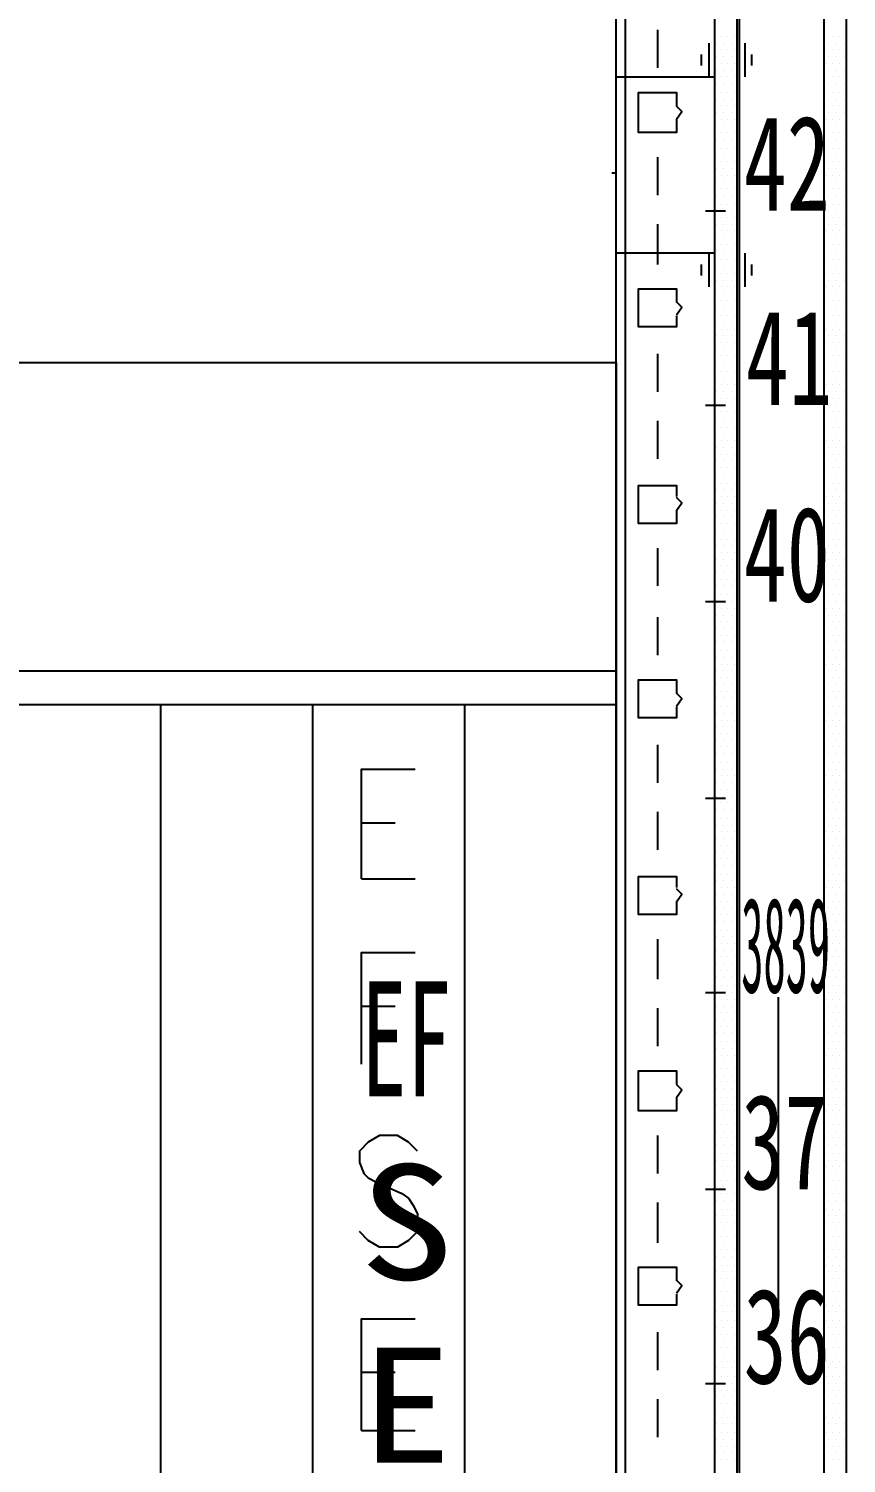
# Model space of a CAD drawing. Header units: metres. Extents: x 17 to 1264, y 17 to 859.
# Drawn here: x 441.8 to 494.5, y 581.2 to 673.7 of the extents above; entities that cross this region are included whole.
import ezdxf

# ---------------------------------------------------------------- set-up
doc = ezdxf.new("R2010")
doc.units = ezdxf.units.M
for name, color, linetype in [('LINES', 7, 'Continuous'), ('POLYLINES', 4, 'Continuous'), ('RECTS', 7, 'Continuous'), ('TEXTS', 3, 'Continuous')]:
    doc.layers.add(name, color=color, linetype=linetype)

msp = doc.modelspace()

# ---------------------------------------------------------------- linework, layer by layer
at = {"layer": 'LINES'}
for p, q in [((479.66, 144.86), (479.66, 740.16)), ((482.32, 673.63), (482.32, 671.18)), ((485.63, 672.77), (485.63, 670.61)), ((486.14, 672.77), (486.14, 672.77)), ((486.43, 673.2), (486.43, 673.2)), ((486.43, 672.34), (486.43, 672.34)), ((486.57, 672.77), (486.57, 672.77)), ((486.86, 673.2), (486.86, 673.2)), ((486.86, 672.34), (486.86, 672.34)), ((487.15, 672.77), (487.15, 672.77)), ((487.29, 673.2), (487.29, 673.2)), ((487.29, 672.34), (487.29, 672.34)), ((487.94, 672.77), (487.94, 670.61)), ((493.19, 673.2), (493.19, 673.2)), ((493.19, 672.34), (493.19, 672.34)), ((493.34, 672.77), (493.34, 672.77)), ((493.63, 673.2), (493.63, 673.2)), ((493.63, 672.34), (493.63, 672.34)), ((493.77, 672.77), (493.77, 672.77)), ((494.06, 673.2), (494.06, 673.2)), ((494.06, 672.34), (494.06, 672.34)), ((494.35, 672.77), (494.35, 672.77)), ((485.13, 672.05), (485.13, 671.33)), ((486.14, 671.9), (486.14, 671.9)), ((486.43, 671.47), (486.43, 671.47)), ((486.57, 671.9), (486.57, 671.9)), ((486.86, 671.47), (486.86, 671.47)), ((487.15, 671.9), (487.15, 671.9)), ((487.29, 671.47), (487.29, 671.47)), ((488.37, 672.05), (488.37, 671.33)), ((493.19, 671.47), (493.19, 671.47)), ((493.34, 671.9), (493.34, 671.9)), ((493.63, 671.47), (493.63, 671.47)), ((493.77, 671.9), (493.77, 671.9)), ((494.06, 671.47), (494.06, 671.47)), ((494.35, 671.9), (494.35, 671.9)), ((486.14, 671.04), (486.14, 671.04)), ((486.43, 670.61), (486.43, 670.61)), ((486.57, 671.04), (486.57, 671.04)), ((486.86, 670.61), (486.86, 670.61)), ((487.15, 671.04), (487.15, 671.04)), ((487.29, 670.61), (487.29, 670.61)), ((493.19, 670.61), (493.19, 670.61)), ((493.34, 671.04), (493.34, 671.04)), ((493.63, 670.61), (493.63, 670.61)), ((493.77, 671.04), (493.77, 671.04)), ((494.06, 670.61), (494.06, 670.61)), ((494.35, 671.04), (494.35, 671.04)), ((486.14, 670.18), (486.14, 670.18)), ((486.43, 669.6), (486.43, 669.6)), ((486.57, 670.18), (486.57, 670.18)), ((486.86, 669.6), (486.86, 669.6)), ((487.15, 670.18), (487.15, 670.18)), ((487.29, 669.6), (487.29, 669.6)), ((493.19, 669.6), (493.19, 669.6)), ((493.34, 670.18), (493.34, 670.18)), ((493.63, 669.6), (493.63, 669.6)), ((493.77, 670.18), (493.77, 670.18)), ((494.06, 669.6), (494.06, 669.6)), ((494.35, 670.18), (494.35, 670.18)), ((486.14, 669.17), (486.14, 669.17)), ((486.43, 668.74), (486.43, 668.74)), ((486.57, 669.17), (486.57, 669.17)), ((486.86, 668.74), (486.86, 668.74)), ((487.15, 669.17), (487.15, 669.17)), ((487.29, 668.74), (487.29, 668.74)), ((493.19, 668.74), (493.19, 668.74)), ((493.34, 669.17), (493.34, 669.17)), ((493.63, 668.74), (493.63, 668.74)), ((493.77, 669.17), (493.77, 669.17)), ((494.06, 668.74), (494.06, 668.74)), ((494.35, 669.17), (494.35, 669.17)), ((486.14, 668.3), (486.14, 668.3)), ((486.43, 667.87), (486.43, 667.87)), ((486.57, 668.3), (486.57, 668.3)), ((486.86, 667.87), (486.86, 667.87)), ((487.15, 668.3), (487.15, 668.3)), ((487.29, 667.87), (487.29, 667.87)), ((493.19, 667.87), (493.19, 667.87)), ((493.34, 668.3), (493.34, 668.3)), ((493.63, 667.87), (493.63, 667.87)), ((493.77, 668.3), (493.77, 668.3)), ((494.06, 667.87), (494.06, 667.87)), ((494.35, 668.3), (494.35, 668.3)), ((486.14, 667.44), (486.14, 667.44)), ((486.43, 667.01), (486.43, 667.01)), ((486.57, 667.44), (486.57, 667.44)), ((486.86, 667.01), (486.86, 667.01)), ((487.15, 667.44), (487.15, 667.44)), ((487.29, 667.01), (487.29, 667.01)), ((493.19, 667.01), (493.19, 667.01)), ((493.34, 667.44), (493.34, 667.44)), ((493.63, 667.01), (493.63, 667.01)), ((493.77, 667.44), (493.77, 667.44)), ((494.06, 667.01), (494.06, 667.01)), ((494.35, 667.44), (494.35, 667.44)), ((486.14, 666.58), (486.14, 666.58)), ((486.43, 666), (486.43, 666)), ((486.57, 666.58), (486.57, 666.58)), ((486.86, 666), (486.86, 666)), ((487.15, 666.58), (487.15, 666.58)), ((487.29, 666), (487.29, 666)), ((493.19, 666), (493.19, 666)), ((493.34, 666.58), (493.34, 666.58)), ((493.63, 666), (493.63, 666)), ((493.77, 666.58), (493.77, 666.58)), ((494.06, 666), (494.06, 666)), ((494.35, 666.58), (494.35, 666.58)), ((482.32, 665.42), (482.32, 662.98)), ((486.14, 665.57), (486.14, 665.57)), ((486.43, 665.14), (486.43, 665.14)), ((486.57, 665.57), (486.57, 665.57)), ((486.86, 665.14), (486.86, 665.14)), ((487.15, 665.57), (487.15, 665.57)), ((487.29, 665.14), (487.29, 665.14)), ((493.19, 665.14), (493.19, 665.14)), ((493.34, 665.57), (493.34, 665.57)), ((493.63, 665.14), (493.63, 665.14)), ((493.77, 665.57), (493.77, 665.57)), ((494.06, 665.14), (494.06, 665.14)), ((494.35, 665.57), (494.35, 665.57)), ((479.37, 664.42), (479.66, 664.42)), ((486.14, 664.7), (486.14, 664.7)), ((486.43, 664.27), (486.43, 664.27)), ((486.57, 664.7), (486.57, 664.7)), ((486.86, 664.27), (486.86, 664.27)), ((487.15, 664.7), (487.15, 664.7)), ((487.29, 664.27), (487.29, 664.27)), ((493.19, 664.27), (493.19, 664.27)), ((493.34, 664.7), (493.34, 664.7)), ((493.63, 664.27), (493.63, 664.27)), ((493.77, 664.7), (493.77, 664.7)), ((494.06, 664.27), (494.06, 664.27)), ((494.35, 664.7), (494.35, 664.7)), ((486.14, 663.84), (486.14, 663.84)), ((486.43, 663.41), (486.43, 663.41)), ((486.57, 663.84), (486.57, 663.84)), ((486.86, 663.41), (486.86, 663.41)), ((487.15, 663.84), (487.15, 663.84)), ((487.29, 663.41), (487.29, 663.41)), ((493.19, 663.41), (493.19, 663.41)), ((493.34, 663.84), (493.34, 663.84)), ((493.63, 663.41), (493.63, 663.41)), ((493.77, 663.84), (493.77, 663.84)), ((494.06, 663.41), (494.06, 663.41)), ((494.35, 663.84), (494.35, 663.84)), ((486.14, 662.98), (486.14, 662.98)), ((486.43, 662.4), (486.43, 662.4)), ((486.57, 662.98), (486.57, 662.98)), ((486.86, 662.4), (486.86, 662.4)), ((487.15, 662.98), (487.15, 662.98)), ((487.29, 662.4), (487.29, 662.4)), ((493.19, 662.4), (493.19, 662.4)), ((493.34, 662.98), (493.34, 662.98)), ((493.63, 662.4), (493.63, 662.4)), ((493.77, 662.98), (493.77, 662.98)), ((494.06, 662.4), (494.06, 662.4)), ((494.35, 662.98), (494.35, 662.98)), ((485.42, 661.97), (486.71, 661.97)), ((486.14, 661.97), (486.14, 661.97)), ((486.43, 661.54), (486.43, 661.54)), ((486.57, 661.97), (486.57, 661.97)), ((486.86, 661.54), (486.86, 661.54)), ((487.15, 661.97), (487.15, 661.97)), ((487.29, 661.54), (487.29, 661.54)), ((493.19, 661.54), (493.19, 661.54)), ((493.34, 661.97), (493.34, 661.97)), ((493.63, 661.54), (493.63, 661.54)), ((493.77, 661.97), (493.77, 661.97)), ((494.06, 661.54), (494.06, 661.54)), ((494.35, 661.97), (494.35, 661.97)), ((482.32, 661.1), (482.32, 658.51)), ((486.14, 661.1), (486.14, 661.1)), ((486.43, 660.67), (486.43, 660.67)), ((486.57, 661.1), (486.57, 661.1)), ((486.86, 660.67), (486.86, 660.67)), ((487.15, 661.1), (487.15, 661.1)), ((487.29, 660.67), (487.29, 660.67)), ((493.19, 660.67), (493.19, 660.67)), ((493.34, 661.1), (493.34, 661.1)), ((493.63, 660.67), (493.63, 660.67)), ((493.77, 661.1), (493.77, 661.1)), ((494.06, 660.67), (494.06, 660.67)), ((494.35, 661.1), (494.35, 661.1)), ((486.14, 660.24), (486.14, 660.24)), ((486.43, 659.81), (486.43, 659.81)), ((486.57, 660.24), (486.57, 660.24)), ((486.86, 659.81), (486.86, 659.81)), ((487.15, 660.24), (487.15, 660.24)), ((487.29, 659.81), (487.29, 659.81)), ((493.19, 659.81), (493.19, 659.81)), ((493.34, 660.24), (493.34, 660.24)), ((493.63, 659.81), (493.63, 659.81)), ((493.77, 660.24), (493.77, 660.24)), ((494.06, 659.81), (494.06, 659.81)), ((494.35, 660.24), (494.35, 660.24)), ((485.13, 658.51), (485.13, 657.79)), ((485.63, 659.23), (485.63, 657.07)), ((486.14, 659.38), (486.14, 659.38)), ((486.43, 658.8), (486.43, 658.8)), ((486.57, 659.38), (486.57, 659.38)), ((486.86, 658.8), (486.86, 658.8)), ((487.15, 659.38), (487.15, 659.38)), ((487.29, 658.8), (487.29, 658.8)), ((487.94, 659.23), (487.94, 657.07)), ((488.37, 658.51), (488.37, 657.79)), ((493.19, 658.8), (493.19, 658.8)), ((493.34, 659.38), (493.34, 659.38)), ((493.63, 658.8), (493.63, 658.8)), ((493.77, 659.38), (493.77, 659.38)), ((494.06, 658.8), (494.06, 658.8)), ((494.35, 659.38), (494.35, 659.38)), ((486.14, 658.37), (486.14, 658.37)), ((486.43, 657.94), (486.43, 657.94)), ((486.57, 658.37), (486.57, 658.37)), ((486.86, 657.94), (486.86, 657.94)), ((487.15, 658.37), (487.15, 658.37)), ((487.29, 657.94), (487.29, 657.94)), ((493.19, 657.94), (493.19, 657.94)), ((493.34, 658.37), (493.34, 658.37)), ((493.63, 657.94), (493.63, 657.94)), ((493.77, 658.37), (493.77, 658.37)), ((494.06, 657.94), (494.06, 657.94)), ((494.35, 658.37), (494.35, 658.37)), ((486.14, 657.5), (486.14, 657.5)), ((486.14, 656.64), (486.14, 656.64)), ((486.43, 657.07), (486.43, 657.07)), ((486.57, 657.5), (486.57, 657.5)), ((486.57, 656.64), (486.57, 656.64)), ((486.86, 657.07), (486.86, 657.07)), ((487.15, 657.5), (487.15, 657.5)), ((487.15, 656.64), (487.15, 656.64)), ((487.29, 657.07), (487.29, 657.07)), ((493.19, 657.07), (493.19, 657.07)), ((493.34, 657.5), (493.34, 657.5)), ((493.34, 656.64), (493.34, 656.64)), ((493.63, 657.07), (493.63, 657.07)), ((493.77, 657.5), (493.77, 657.5)), ((493.77, 656.64), (493.77, 656.64)), ((494.06, 657.07), (494.06, 657.07)), ((494.35, 657.5), (494.35, 657.5)), ((494.35, 656.64), (494.35, 656.64)), ((486.14, 655.78), (486.14, 655.78)), ((486.43, 656.21), (486.43, 656.21)), ((486.57, 655.78), (486.57, 655.78)), ((486.86, 656.21), (486.86, 656.21)), ((487.15, 655.78), (487.15, 655.78)), ((487.29, 656.21), (487.29, 656.21)), ((493.19, 656.21), (493.19, 656.21)), ((493.34, 655.78), (493.34, 655.78)), ((493.63, 656.21), (493.63, 656.21)), ((493.77, 655.78), (493.77, 655.78)), ((494.06, 656.21), (494.06, 656.21)), ((494.35, 655.78), (494.35, 655.78)), ((486.14, 654.77), (486.14, 654.77)), ((486.43, 655.2), (486.43, 655.2)), ((486.57, 654.77), (486.57, 654.77)), ((486.86, 655.2), (486.86, 655.2)), ((487.15, 654.77), (487.15, 654.77)), ((487.29, 655.2), (487.29, 655.2)), ((493.19, 655.2), (493.19, 655.2)), ((493.34, 654.77), (493.34, 654.77)), ((493.63, 655.2), (493.63, 655.2)), ((493.77, 654.77), (493.77, 654.77)), ((494.06, 655.2), (494.06, 655.2)), ((494.35, 654.77), (494.35, 654.77)), ((486.14, 653.9), (486.14, 653.9)), ((486.43, 654.34), (486.43, 654.34)), ((486.57, 653.9), (486.57, 653.9)), ((486.86, 654.34), (486.86, 654.34)), ((487.15, 653.9), (487.15, 653.9)), ((487.29, 654.34), (487.29, 654.34)), ((493.19, 654.34), (493.19, 654.34)), ((493.34, 653.9), (493.34, 653.9)), ((493.63, 654.34), (493.63, 654.34)), ((493.77, 653.9), (493.77, 653.9)), ((494.06, 654.34), (494.06, 654.34)), ((494.35, 653.9), (494.35, 653.9)), ((486.14, 653.04), (486.14, 653.04)), ((486.43, 653.47), (486.43, 653.47)), ((486.57, 653.04), (486.57, 653.04)), ((486.86, 653.47), (486.86, 653.47)), ((487.15, 653.04), (487.15, 653.04)), ((487.29, 653.47), (487.29, 653.47)), ((493.19, 653.47), (493.19, 653.47)), ((493.34, 653.04), (493.34, 653.04)), ((493.63, 653.47), (493.63, 653.47)), ((493.77, 653.04), (493.77, 653.04)), ((494.06, 653.47), (494.06, 653.47)), ((494.35, 653.04), (494.35, 653.04)), ((482.32, 652.75), (482.32, 650.3)), ((486.14, 652.18), (486.14, 652.18)), ((486.43, 652.61), (486.43, 652.61)), ((486.57, 652.18), (486.57, 652.18)), ((486.86, 652.61), (486.86, 652.61)), ((487.15, 652.18), (487.15, 652.18)), ((487.29, 652.61), (487.29, 652.61)), ((493.19, 652.61), (493.19, 652.61)), ((493.34, 652.18), (493.34, 652.18)), ((493.63, 652.61), (493.63, 652.61)), ((493.77, 652.18), (493.77, 652.18)), ((494.06, 652.61), (494.06, 652.61)), ((494.35, 652.18), (494.35, 652.18)), ((486.14, 651.17), (486.14, 651.17)), ((486.43, 651.6), (486.43, 651.6)), ((486.57, 651.17), (486.57, 651.17)), ((486.86, 651.6), (486.86, 651.6)), ((487.15, 651.17), (487.15, 651.17)), ((487.29, 651.6), (487.29, 651.6)), ((493.19, 651.6), (493.19, 651.6)), ((493.34, 651.17), (493.34, 651.17)), ((493.63, 651.6), (493.63, 651.6)), ((493.77, 651.17), (493.77, 651.17)), ((494.06, 651.6), (494.06, 651.6)), ((494.35, 651.17), (494.35, 651.17)), ((486.14, 650.3), (486.14, 650.3)), ((486.43, 650.74), (486.43, 650.74)), ((486.57, 650.3), (486.57, 650.3)), ((486.86, 650.74), (486.86, 650.74)), ((487.15, 650.3), (487.15, 650.3)), ((487.29, 650.74), (487.29, 650.74)), ((493.19, 650.74), (493.19, 650.74)), ((493.34, 650.3), (493.34, 650.3)), ((493.63, 650.74), (493.63, 650.74)), ((493.77, 650.3), (493.77, 650.3)), ((494.06, 650.74), (494.06, 650.74)), ((494.35, 650.3), (494.35, 650.3)), ((485.42, 649.44), (486.71, 649.44)), ((486.14, 649.44), (486.14, 649.44)), ((486.43, 649.87), (486.43, 649.87)), ((486.57, 649.44), (486.57, 649.44)), ((486.86, 649.87), (486.86, 649.87)), ((487.15, 649.44), (487.15, 649.44)), ((487.29, 649.87), (487.29, 649.87)), ((493.19, 649.87), (493.19, 649.87)), ((493.34, 649.44), (493.34, 649.44)), ((493.63, 649.87), (493.63, 649.87)), ((493.77, 649.44), (493.77, 649.44)), ((494.06, 649.87), (494.06, 649.87)), ((494.35, 649.44), (494.35, 649.44)), ((482.32, 648.43), (482.32, 645.98)), ((486.14, 648.58), (486.14, 648.58)), ((486.43, 649.01), (486.43, 649.01)), ((486.57, 648.58), (486.57, 648.58)), ((486.86, 649.01), (486.86, 649.01)), ((487.15, 648.58), (487.15, 648.58)), ((487.29, 649.01), (487.29, 649.01)), ((493.19, 649.01), (493.19, 649.01)), ((493.34, 648.58), (493.34, 648.58)), ((493.63, 649.01), (493.63, 649.01)), ((493.77, 648.58), (493.77, 648.58)), ((494.06, 649.01), (494.06, 649.01)), ((494.35, 648.58), (494.35, 648.58)), ((486.14, 647.57), (486.14, 647.57)), ((486.43, 648), (486.43, 648)), ((486.57, 647.57), (486.57, 647.57)), ((486.86, 648), (486.86, 648)), ((487.15, 647.57), (487.15, 647.57)), ((487.29, 648), (487.29, 648)), ((493.19, 648), (493.19, 648)), ((493.34, 647.57), (493.34, 647.57)), ((493.63, 648), (493.63, 648)), ((493.77, 647.57), (493.77, 647.57)), ((494.06, 648), (494.06, 648)), ((494.35, 647.57), (494.35, 647.57)), ((486.14, 646.7), (486.14, 646.7)), ((486.43, 647.14), (486.43, 647.14)), ((486.57, 646.7), (486.57, 646.7)), ((486.86, 647.14), (486.86, 647.14)), ((487.15, 646.7), (487.15, 646.7)), ((487.29, 647.14), (487.29, 647.14)), ((493.19, 647.14), (493.19, 647.14)), ((493.34, 646.7), (493.34, 646.7)), ((493.63, 647.14), (493.63, 647.14)), ((493.77, 646.7), (493.77, 646.7)), ((494.06, 647.14), (494.06, 647.14)), ((494.35, 646.7), (494.35, 646.7)), ((486.14, 645.84), (486.14, 645.84)), ((486.43, 646.27), (486.43, 646.27)), ((486.57, 645.84), (486.57, 645.84)), ((486.86, 646.27), (486.86, 646.27)), ((487.15, 645.84), (487.15, 645.84)), ((487.29, 646.27), (487.29, 646.27)), ((493.19, 646.27), (493.19, 646.27)), ((493.34, 645.84), (493.34, 645.84)), ((493.63, 646.27), (493.63, 646.27)), ((493.77, 645.84), (493.77, 645.84)), ((494.06, 646.27), (494.06, 646.27)), ((494.35, 645.84), (494.35, 645.84)), ((486.14, 644.98), (486.14, 644.98)), ((486.43, 645.41), (486.43, 645.41)), ((486.57, 644.98), (486.57, 644.98)), ((486.86, 645.41), (486.86, 645.41)), ((487.15, 644.98), (487.15, 644.98)), ((487.29, 645.41), (487.29, 645.41)), ((493.19, 645.41), (493.19, 645.41)), ((493.34, 644.98), (493.34, 644.98)), ((493.63, 645.41), (493.63, 645.41)), ((493.77, 644.98), (493.77, 644.98)), ((494.06, 645.41), (494.06, 645.41)), ((494.35, 644.98), (494.35, 644.98)), ((486.14, 643.97), (486.14, 643.97)), ((486.43, 644.4), (486.43, 644.4)), ((486.57, 643.97), (486.57, 643.97)), ((486.86, 644.4), (486.86, 644.4)), ((487.15, 643.97), (487.15, 643.97)), ((487.29, 644.4), (487.29, 644.4)), ((493.19, 644.4), (493.19, 644.4)), ((493.34, 643.97), (493.34, 643.97)), ((493.63, 644.4), (493.63, 644.4)), ((493.77, 643.97), (493.77, 643.97)), ((494.06, 644.4), (494.06, 644.4)), ((494.35, 643.97), (494.35, 643.97)), ((486.14, 643.1), (486.14, 643.1)), ((486.43, 643.54), (486.43, 643.54)), ((486.57, 643.1), (486.57, 643.1)), ((486.86, 643.54), (486.86, 643.54)), ((487.15, 643.1), (487.15, 643.1)), ((487.29, 643.54), (487.29, 643.54)), ((493.19, 643.54), (493.19, 643.54)), ((493.34, 643.1), (493.34, 643.1)), ((493.63, 643.54), (493.63, 643.54)), ((493.77, 643.1), (493.77, 643.1)), ((494.06, 643.54), (494.06, 643.54)), ((494.35, 643.1), (494.35, 643.1)), ((486.14, 642.24), (486.14, 642.24)), ((486.43, 642.67), (486.43, 642.67)), ((486.57, 642.24), (486.57, 642.24)), ((486.86, 642.67), (486.86, 642.67)), ((487.15, 642.24), (487.15, 642.24)), ((487.29, 642.67), (487.29, 642.67)), ((493.19, 642.67), (493.19, 642.67)), ((493.34, 642.24), (493.34, 642.24)), ((493.63, 642.67), (493.63, 642.67)), ((493.77, 642.24), (493.77, 642.24)), ((494.06, 642.67), (494.06, 642.67)), ((494.35, 642.24), (494.35, 642.24)), ((486.14, 641.38), (486.14, 641.38)), ((486.43, 641.81), (486.43, 641.81)), ((486.57, 641.38), (486.57, 641.38)), ((486.86, 641.81), (486.86, 641.81)), ((487.15, 641.38), (487.15, 641.38)), ((487.29, 641.81), (487.29, 641.81)), ((493.19, 641.81), (493.19, 641.81)), ((493.34, 641.38), (493.34, 641.38)), ((493.63, 641.81), (493.63, 641.81)), ((493.77, 641.38), (493.77, 641.38)), ((494.06, 641.81), (494.06, 641.81)), ((494.35, 641.38), (494.35, 641.38)), ((482.32, 640.22), (482.32, 637.78)), ((486.14, 640.37), (486.14, 640.37)), ((486.43, 640.8), (486.43, 640.8)), ((486.57, 640.37), (486.57, 640.37)), ((486.86, 640.8), (486.86, 640.8)), ((487.15, 640.37), (487.15, 640.37)), ((487.29, 640.8), (487.29, 640.8)), ((493.19, 640.8), (493.19, 640.8)), ((493.34, 640.37), (493.34, 640.37)), ((493.63, 640.8), (493.63, 640.8)), ((493.77, 640.37), (493.77, 640.37)), ((494.06, 640.8), (494.06, 640.8)), ((494.35, 640.37), (494.35, 640.37)), ((486.14, 639.5), (486.14, 639.5)), ((486.43, 639.94), (486.43, 639.94)), ((486.43, 639.07), (486.43, 639.07)), ((486.57, 639.5), (486.57, 639.5)), ((486.86, 639.94), (486.86, 639.94)), ((486.86, 639.07), (486.86, 639.07)), ((487.15, 639.5), (487.15, 639.5)), ((487.29, 639.94), (487.29, 639.94)), ((487.29, 639.07), (487.29, 639.07)), ((493.19, 639.94), (493.19, 639.94)), ((493.19, 639.07), (493.19, 639.07)), ((493.34, 639.5), (493.34, 639.5)), ((493.63, 639.94), (493.63, 639.94)), ((493.63, 639.07), (493.63, 639.07)), ((493.77, 639.5), (493.77, 639.5)), ((494.06, 639.94), (494.06, 639.94)), ((494.06, 639.07), (494.06, 639.07)), ((494.35, 639.5), (494.35, 639.5)), ((486.14, 638.64), (486.14, 638.64)), ((486.43, 638.21), (486.43, 638.21)), ((486.57, 638.64), (486.57, 638.64)), ((486.86, 638.21), (486.86, 638.21)), ((487.15, 638.64), (487.15, 638.64)), ((487.29, 638.21), (487.29, 638.21)), ((493.19, 638.21), (493.19, 638.21)), ((493.34, 638.64), (493.34, 638.64)), ((493.63, 638.21), (493.63, 638.21)), ((493.77, 638.64), (493.77, 638.64)), ((494.06, 638.21), (494.06, 638.21)), ((494.35, 638.64), (494.35, 638.64)), ((486.14, 637.78), (486.14, 637.78)), ((486.43, 637.2), (486.43, 637.2)), ((486.57, 637.78), (486.57, 637.78)), ((486.86, 637.2), (486.86, 637.2)), ((487.15, 637.78), (487.15, 637.78)), ((487.29, 637.2), (487.29, 637.2)), ((493.19, 637.2), (493.19, 637.2)), ((493.34, 637.78), (493.34, 637.78)), ((493.63, 637.2), (493.63, 637.2)), ((493.77, 637.78), (493.77, 637.78)), ((494.06, 637.2), (494.06, 637.2)), ((494.35, 637.78), (494.35, 637.78)), ((485.42, 636.77), (486.71, 636.77)), ((486.14, 636.77), (486.14, 636.77)), ((486.43, 636.34), (486.43, 636.34)), ((486.57, 636.77), (486.57, 636.77)), ((486.86, 636.34), (486.86, 636.34)), ((487.15, 636.77), (487.15, 636.77)), ((487.29, 636.34), (487.29, 636.34)), ((493.19, 636.34), (493.19, 636.34)), ((493.34, 636.77), (493.34, 636.77)), ((493.63, 636.34), (493.63, 636.34)), ((493.77, 636.77), (493.77, 636.77)), ((494.06, 636.34), (494.06, 636.34)), ((494.35, 636.77), (494.35, 636.77)), ((482.32, 635.76), (482.32, 633.31)), ((486.14, 635.9), (486.14, 635.9)), ((486.43, 635.47), (486.43, 635.47)), ((486.57, 635.9), (486.57, 635.9)), ((486.86, 635.47), (486.86, 635.47)), ((487.15, 635.9), (487.15, 635.9)), ((487.29, 635.47), (487.29, 635.47)), ((493.19, 635.47), (493.19, 635.47)), ((493.34, 635.9), (493.34, 635.9)), ((493.63, 635.47), (493.63, 635.47)), ((493.77, 635.9), (493.77, 635.9)), ((494.06, 635.47), (494.06, 635.47)), ((494.35, 635.9), (494.35, 635.9)), ((486.14, 635.04), (486.14, 635.04)), ((486.43, 634.61), (486.43, 634.61)), ((486.57, 635.04), (486.57, 635.04)), ((486.86, 634.61), (486.86, 634.61)), ((487.15, 635.04), (487.15, 635.04)), ((487.29, 634.61), (487.29, 634.61)), ((493.19, 634.61), (493.19, 634.61)), ((493.34, 635.04), (493.34, 635.04)), ((493.63, 634.61), (493.63, 634.61)), ((493.77, 635.04), (493.77, 635.04)), ((494.06, 634.61), (494.06, 634.61)), ((494.35, 635.04), (494.35, 635.04)), ((486.14, 634.18), (486.14, 634.18)), ((486.43, 633.6), (486.43, 633.6)), ((486.57, 634.18), (486.57, 634.18)), ((486.86, 633.6), (486.86, 633.6)), ((487.15, 634.18), (487.15, 634.18)), ((487.29, 633.6), (487.29, 633.6)), ((493.19, 633.6), (493.19, 633.6)), ((493.34, 634.18), (493.34, 634.18)), ((493.63, 633.6), (493.63, 633.6)), ((493.77, 634.18), (493.77, 634.18)), ((494.06, 633.6), (494.06, 633.6)), ((494.35, 634.18), (494.35, 634.18)), ((486.14, 633.17), (486.14, 633.17)), ((486.43, 632.74), (486.43, 632.74)), ((486.57, 633.17), (486.57, 633.17)), ((486.86, 632.74), (486.86, 632.74)), ((487.15, 633.17), (487.15, 633.17)), ((487.29, 632.74), (487.29, 632.74)), ((493.19, 632.74), (493.19, 632.74)), ((493.34, 633.17), (493.34, 633.17)), ((493.63, 632.74), (493.63, 632.74)), ((493.77, 633.17), (493.77, 633.17)), ((494.06, 632.74), (494.06, 632.74)), ((494.35, 633.17), (494.35, 633.17)), ((486.14, 632.3), (486.14, 632.3)), ((486.43, 631.87), (486.43, 631.87)), ((486.57, 632.3), (486.57, 632.3)), ((486.86, 631.87), (486.86, 631.87)), ((487.15, 632.3), (487.15, 632.3)), ((487.29, 631.87), (487.29, 631.87)), ((493.19, 631.87), (493.19, 631.87)), ((493.34, 632.3), (493.34, 632.3)), ((493.63, 631.87), (493.63, 631.87)), ((493.77, 632.3), (493.77, 632.3)), ((494.06, 631.87), (494.06, 631.87)), ((494.35, 632.3), (494.35, 632.3)), ((486.14, 631.44), (486.14, 631.44)), ((486.43, 631.01), (486.43, 631.01)), ((486.57, 631.44), (486.57, 631.44)), ((486.86, 631.01), (486.86, 631.01)), ((487.15, 631.44), (487.15, 631.44)), ((487.29, 631.01), (487.29, 631.01)), ((493.19, 631.01), (493.19, 631.01)), ((493.34, 631.44), (493.34, 631.44)), ((493.63, 631.01), (493.63, 631.01)), ((493.77, 631.44), (493.77, 631.44)), ((494.06, 631.01), (494.06, 631.01)), ((494.35, 631.44), (494.35, 631.44)), ((486.14, 630.58), (486.14, 630.58)), ((486.43, 630), (486.43, 630)), ((486.57, 630.58), (486.57, 630.58)), ((486.86, 630), (486.86, 630)), ((487.15, 630.58), (487.15, 630.58)), ((487.29, 630), (487.29, 630)), ((493.19, 630), (493.19, 630)), ((493.34, 630.58), (493.34, 630.58)), ((493.63, 630), (493.63, 630)), ((493.77, 630.58), (493.77, 630.58)), ((494.06, 630), (494.06, 630)), ((494.35, 630.58), (494.35, 630.58)), ((486.14, 629.57), (486.14, 629.57)), ((486.43, 629.14), (486.43, 629.14)), ((486.57, 629.57), (486.57, 629.57)), ((486.86, 629.14), (486.86, 629.14)), ((487.15, 629.57), (487.15, 629.57)), ((487.29, 629.14), (487.29, 629.14)), ((493.19, 629.14), (493.19, 629.14)), ((493.34, 629.57), (493.34, 629.57)), ((493.63, 629.14), (493.63, 629.14)), ((493.77, 629.57), (493.77, 629.57)), ((494.06, 629.14), (494.06, 629.14)), ((494.35, 629.57), (494.35, 629.57)), ((486.14, 628.7), (486.14, 628.7)), ((486.43, 628.27), (486.43, 628.27)), ((486.57, 628.7), (486.57, 628.7)), ((486.86, 628.27), (486.86, 628.27)), ((487.15, 628.7), (487.15, 628.7)), ((487.29, 628.27), (487.29, 628.27)), ((493.19, 628.27), (493.19, 628.27)), ((493.34, 628.7), (493.34, 628.7)), ((493.63, 628.27), (493.63, 628.27)), ((493.77, 628.7), (493.77, 628.7)), ((494.06, 628.27), (494.06, 628.27)), ((494.35, 628.7), (494.35, 628.7)), ((482.32, 627.55), (482.32, 625.1)), ((486.14, 627.84), (486.14, 627.84)), ((486.43, 627.41), (486.43, 627.41)), ((486.57, 627.84), (486.57, 627.84)), ((486.86, 627.41), (486.86, 627.41)), ((487.15, 627.84), (487.15, 627.84)), ((487.29, 627.41), (487.29, 627.41)), ((493.19, 627.41), (493.19, 627.41)), ((493.34, 627.84), (493.34, 627.84)), ((493.63, 627.41), (493.63, 627.41)), ((493.77, 627.84), (493.77, 627.84)), ((494.06, 627.41), (494.06, 627.41)), ((494.35, 627.84), (494.35, 627.84)), ((486.14, 626.98), (486.14, 626.98)), ((486.43, 626.4), (486.43, 626.4)), ((486.57, 626.98), (486.57, 626.98)), ((486.86, 626.4), (486.86, 626.4)), ((487.15, 626.98), (487.15, 626.98)), ((487.29, 626.4), (487.29, 626.4)), ((493.19, 626.4), (493.19, 626.4)), ((493.34, 626.98), (493.34, 626.98)), ((493.63, 626.4), (493.63, 626.4)), ((493.77, 626.98), (493.77, 626.98)), ((494.06, 626.4), (494.06, 626.4)), ((494.35, 626.98), (494.35, 626.98)), ((486.14, 625.97), (486.14, 625.97)), ((486.43, 625.54), (486.43, 625.54)), ((486.57, 625.97), (486.57, 625.97)), ((486.86, 625.54), (486.86, 625.54)), ((487.15, 625.97), (487.15, 625.97)), ((487.29, 625.54), (487.29, 625.54)), ((493.19, 625.54), (493.19, 625.54)), ((493.34, 625.97), (493.34, 625.97)), ((493.63, 625.54), (493.63, 625.54)), ((493.77, 625.97), (493.77, 625.97)), ((494.06, 625.54), (494.06, 625.54)), ((494.35, 625.97), (494.35, 625.97)), ((486.14, 625.1), (486.14, 625.1)), ((486.43, 624.67), (486.43, 624.67)), ((486.57, 625.1), (486.57, 625.1)), ((486.86, 624.67), (486.86, 624.67)), ((487.15, 625.1), (487.15, 625.1)), ((487.29, 624.67), (487.29, 624.67)), ((493.19, 624.67), (493.19, 624.67)), ((493.34, 625.1), (493.34, 625.1)), ((493.63, 624.67), (493.63, 624.67)), ((493.77, 625.1), (493.77, 625.1)), ((494.06, 624.67), (494.06, 624.67)), ((494.35, 625.1), (494.35, 625.1)), ((485.42, 624.1), (486.71, 624.1)), ((486.14, 624.24), (486.14, 624.24)), ((486.14, 623.38), (486.14, 623.38)), ((486.43, 623.81), (486.43, 623.81)), ((486.57, 624.24), (486.57, 624.24)), ((486.57, 623.38), (486.57, 623.38)), ((486.86, 623.81), (486.86, 623.81)), ((487.15, 624.24), (487.15, 624.24)), ((487.15, 623.38), (487.15, 623.38)), ((487.29, 623.81), (487.29, 623.81)), ((493.19, 623.81), (493.19, 623.81)), ((493.34, 624.24), (493.34, 624.24)), ((493.34, 623.38), (493.34, 623.38)), ((493.63, 623.81), (493.63, 623.81)), ((493.77, 624.24), (493.77, 624.24)), ((493.77, 623.38), (493.77, 623.38)), ((494.06, 623.81), (494.06, 623.81)), ((494.35, 624.24), (494.35, 624.24)), ((494.35, 623.38), (494.35, 623.38)), ((463.24, 622.51), (465.4, 622.51)), ((482.32, 623.23), (482.32, 620.78)), ((486.43, 622.8), (486.43, 622.8)), ((486.86, 622.8), (486.86, 622.8)), ((487.29, 622.8), (487.29, 622.8)), ((493.19, 622.8), (493.19, 622.8)), ((493.63, 622.8), (493.63, 622.8)), ((494.06, 622.8), (494.06, 622.8)), ((486.14, 622.37), (486.14, 622.37)), ((486.14, 621.5), (486.14, 621.5)), ((486.43, 621.94), (486.43, 621.94)), ((486.57, 622.37), (486.57, 622.37)), ((486.57, 621.5), (486.57, 621.5)), ((486.86, 621.94), (486.86, 621.94)), ((487.15, 622.37), (487.15, 622.37)), ((487.15, 621.5), (487.15, 621.5)), ((487.29, 621.94), (487.29, 621.94)), ((493.19, 621.94), (493.19, 621.94)), ((493.34, 622.37), (493.34, 622.37)), ((493.34, 621.5), (493.34, 621.5)), ((493.63, 621.94), (493.63, 621.94)), ((493.77, 622.37), (493.77, 622.37)), ((493.77, 621.5), (493.77, 621.5)), ((494.06, 621.94), (494.06, 621.94)), ((494.35, 622.37), (494.35, 622.37)), ((494.35, 621.5), (494.35, 621.5)), ((486.14, 620.64), (486.14, 620.64)), ((486.43, 621.07), (486.43, 621.07)), ((486.57, 620.64), (486.57, 620.64)), ((486.86, 621.07), (486.86, 621.07)), ((487.15, 620.64), (487.15, 620.64)), ((487.29, 621.07), (487.29, 621.07)), ((493.19, 621.07), (493.19, 621.07)), ((493.34, 620.64), (493.34, 620.64)), ((493.63, 621.07), (493.63, 621.07)), ((493.77, 620.64), (493.77, 620.64)), ((494.06, 621.07), (494.06, 621.07)), ((494.35, 620.64), (494.35, 620.64)), ((486.14, 619.78), (486.14, 619.78)), ((486.43, 620.21), (486.43, 620.21)), ((486.57, 619.78), (486.57, 619.78)), ((486.86, 620.21), (486.86, 620.21)), ((487.15, 619.78), (487.15, 619.78)), ((487.29, 620.21), (487.29, 620.21)), ((493.19, 620.21), (493.19, 620.21)), ((493.34, 619.78), (493.34, 619.78)), ((493.63, 620.21), (493.63, 620.21)), ((493.77, 619.78), (493.77, 619.78)), ((494.06, 620.21), (494.06, 620.21)), ((494.35, 619.78), (494.35, 619.78)), ((463.24, 618.91), (466.7, 618.91)), ((486.14, 618.77), (486.14, 618.77)), ((486.43, 619.2), (486.43, 619.2)), ((486.57, 618.77), (486.57, 618.77)), ((486.86, 619.2), (486.86, 619.2)), ((487.15, 618.77), (487.15, 618.77)), ((487.29, 619.2), (487.29, 619.2)), ((493.19, 619.2), (493.19, 619.2)), ((493.34, 618.77), (493.34, 618.77)), ((493.63, 619.2), (493.63, 619.2)), ((493.77, 618.77), (493.77, 618.77)), ((494.06, 619.2), (494.06, 619.2)), ((494.35, 618.77), (494.35, 618.77)), ((486.14, 617.9), (486.14, 617.9)), ((486.43, 618.34), (486.43, 618.34)), ((486.57, 617.9), (486.57, 617.9)), ((486.86, 618.34), (486.86, 618.34)), ((487.15, 617.9), (487.15, 617.9)), ((487.29, 618.34), (487.29, 618.34)), ((493.19, 618.34), (493.19, 618.34)), ((493.34, 617.9), (493.34, 617.9)), ((493.63, 618.34), (493.63, 618.34)), ((493.77, 617.9), (493.77, 617.9)), ((494.06, 618.34), (494.06, 618.34)), ((494.35, 617.9), (494.35, 617.9)), ((486.14, 617.04), (486.14, 617.04)), ((486.43, 617.47), (486.43, 617.47)), ((486.57, 617.04), (486.57, 617.04)), ((486.86, 617.47), (486.86, 617.47)), ((487.15, 617.04), (487.15, 617.04)), ((487.29, 617.47), (487.29, 617.47)), ((493.19, 617.47), (493.19, 617.47)), ((493.34, 617.04), (493.34, 617.04)), ((493.63, 617.47), (493.63, 617.47)), ((493.77, 617.04), (493.77, 617.04)), ((494.06, 617.47), (494.06, 617.47)), ((494.35, 617.04), (494.35, 617.04)), ((486.14, 616.18), (486.14, 616.18)), ((486.43, 616.61), (486.43, 616.61)), ((486.57, 616.18), (486.57, 616.18)), ((486.86, 616.61), (486.86, 616.61)), ((487.15, 616.18), (487.15, 616.18)), ((487.29, 616.61), (487.29, 616.61)), ((493.19, 616.61), (493.19, 616.61)), ((493.34, 616.18), (493.34, 616.18)), ((493.63, 616.61), (493.63, 616.61)), ((493.77, 616.18), (493.77, 616.18)), ((494.06, 616.61), (494.06, 616.61)), ((494.35, 616.18), (494.35, 616.18)), ((482.32, 615.02), (482.32, 612.43)), ((486.14, 615.17), (486.14, 615.17)), ((486.43, 615.6), (486.43, 615.6)), ((486.57, 615.17), (486.57, 615.17)), ((486.86, 615.6), (486.86, 615.6)), ((487.15, 615.17), (487.15, 615.17)), ((487.29, 615.6), (487.29, 615.6)), ((493.19, 615.6), (493.19, 615.6)), ((493.34, 615.17), (493.34, 615.17)), ((493.63, 615.6), (493.63, 615.6)), ((493.77, 615.17), (493.77, 615.17)), ((494.06, 615.6), (494.06, 615.6)), ((494.35, 615.17), (494.35, 615.17)), ((486.14, 614.3), (486.14, 614.3)), ((486.43, 614.74), (486.43, 614.74)), ((486.57, 614.3), (486.57, 614.3)), ((486.86, 614.74), (486.86, 614.74)), ((487.15, 614.3), (487.15, 614.3)), ((487.29, 614.74), (487.29, 614.74)), ((493.19, 614.74), (493.19, 614.74)), ((493.34, 614.3), (493.34, 614.3)), ((493.63, 614.74), (493.63, 614.74)), ((493.77, 614.3), (493.77, 614.3)), ((494.06, 614.74), (494.06, 614.74)), ((494.35, 614.3), (494.35, 614.3)), ((486.14, 613.44), (486.14, 613.44)), ((486.43, 613.87), (486.43, 613.87)), ((486.57, 613.44), (486.57, 613.44)), ((486.86, 613.87), (486.86, 613.87)), ((487.15, 613.44), (487.15, 613.44)), ((487.29, 613.87), (487.29, 613.87)), ((493.19, 613.87), (493.19, 613.87)), ((493.34, 613.44), (493.34, 613.44)), ((493.63, 613.87), (493.63, 613.87)), ((493.77, 613.44), (493.77, 613.44)), ((494.06, 613.87), (494.06, 613.87)), ((494.35, 613.44), (494.35, 613.44)), ((486.14, 612.58), (486.14, 612.58)), ((486.43, 613.01), (486.43, 613.01)), ((486.57, 612.58), (486.57, 612.58)), ((486.86, 613.01), (486.86, 613.01)), ((487.15, 612.58), (487.15, 612.58)), ((487.29, 613.01), (487.29, 613.01)), ((493.19, 613.01), (493.19, 613.01)), ((493.34, 612.58), (493.34, 612.58)), ((493.63, 613.01), (493.63, 613.01)), ((493.77, 612.58), (493.77, 612.58)), ((494.06, 613.01), (494.06, 613.01)), ((494.35, 612.58), (494.35, 612.58)), ((485.42, 611.57), (486.71, 611.57)), ((486.14, 611.57), (486.14, 611.57)), ((486.43, 612), (486.43, 612)), ((486.57, 611.57), (486.57, 611.57)), ((486.86, 612), (486.86, 612)), ((487.15, 611.57), (487.15, 611.57)), ((487.29, 612), (487.29, 612)), ((493.19, 612), (493.19, 612)), ((493.34, 611.57), (493.34, 611.57)), ((493.63, 612), (493.63, 612)), ((493.77, 611.57), (493.77, 611.57)), ((494.06, 612), (494.06, 612)), ((494.35, 611.57), (494.35, 611.57)), ((463.24, 610.7), (465.4, 610.7)), ((482.32, 610.56), (482.32, 608.11)), ((486.14, 610.7), (486.14, 610.7)), ((486.43, 611.14), (486.43, 611.14)), ((486.57, 610.7), (486.57, 610.7)), ((486.86, 611.14), (486.86, 611.14)), ((487.15, 610.7), (487.15, 610.7)), ((487.29, 611.14), (487.29, 611.14)), ((490.1, 611.28), (490.1, 590.83)), ((493.19, 611.14), (493.19, 611.14)), ((493.34, 610.7), (493.34, 610.7)), ((493.63, 611.14), (493.63, 611.14)), ((493.77, 610.7), (493.77, 610.7)), ((494.06, 611.14), (494.06, 611.14)), ((494.35, 610.7), (494.35, 610.7)), ((486.14, 609.84), (486.14, 609.84)), ((486.43, 610.27), (486.43, 610.27)), ((486.57, 609.84), (486.57, 609.84)), ((486.86, 610.27), (486.86, 610.27)), ((487.15, 609.84), (487.15, 609.84)), ((487.29, 610.27), (487.29, 610.27)), ((493.19, 610.27), (493.19, 610.27)), ((493.34, 609.84), (493.34, 609.84)), ((493.63, 610.27), (493.63, 610.27)), ((493.77, 609.84), (493.77, 609.84)), ((494.06, 610.27), (494.06, 610.27)), ((494.35, 609.84), (494.35, 609.84)), ((486.14, 608.98), (486.14, 608.98)), ((486.43, 609.41), (486.43, 609.41)), ((486.57, 608.98), (486.57, 608.98)), ((486.86, 609.41), (486.86, 609.41)), ((487.15, 608.98), (487.15, 608.98)), ((487.29, 609.41), (487.29, 609.41)), ((493.19, 609.41), (493.19, 609.41)), ((493.34, 608.98), (493.34, 608.98)), ((493.63, 609.41), (493.63, 609.41)), ((493.77, 608.98), (493.77, 608.98)), ((494.06, 609.41), (494.06, 609.41)), ((494.35, 608.98), (494.35, 608.98)), ((486.14, 607.97), (486.14, 607.97)), ((486.43, 608.4), (486.43, 608.4)), ((486.57, 607.97), (486.57, 607.97)), ((486.86, 608.4), (486.86, 608.4)), ((487.15, 607.97), (487.15, 607.97)), ((487.29, 608.4), (487.29, 608.4)), ((493.19, 608.4), (493.19, 608.4)), ((493.34, 607.97), (493.34, 607.97)), ((493.63, 608.4), (493.63, 608.4)), ((493.77, 607.97), (493.77, 607.97)), ((494.06, 608.4), (494.06, 608.4)), ((494.35, 607.97), (494.35, 607.97)), ((486.14, 607.1), (486.14, 607.1)), ((486.43, 607.54), (486.43, 607.54)), ((486.43, 606.67), (486.43, 606.67)), ((486.57, 607.1), (486.57, 607.1)), ((486.86, 607.54), (486.86, 607.54)), ((486.86, 606.67), (486.86, 606.67)), ((487.15, 607.1), (487.15, 607.1)), ((487.29, 607.54), (487.29, 607.54)), ((487.29, 606.67), (487.29, 606.67)), ((493.19, 607.54), (493.19, 607.54)), ((493.19, 606.67), (493.19, 606.67)), ((493.34, 607.1), (493.34, 607.1)), ((493.63, 607.54), (493.63, 607.54)), ((493.63, 606.67), (493.63, 606.67)), ((493.77, 607.1), (493.77, 607.1)), ((494.06, 607.54), (494.06, 607.54)), ((494.06, 606.67), (494.06, 606.67)), ((494.35, 607.1), (494.35, 607.1)), ((486.14, 606.24), (486.14, 606.24)), ((486.43, 605.81), (486.43, 605.81)), ((486.57, 606.24), (486.57, 606.24)), ((486.86, 605.81), (486.86, 605.81)), ((487.15, 606.24), (487.15, 606.24)), ((487.29, 605.81), (487.29, 605.81)), ((493.19, 605.81), (493.19, 605.81)), ((493.34, 606.24), (493.34, 606.24)), ((493.63, 605.81), (493.63, 605.81)), ((493.77, 606.24), (493.77, 606.24)), ((494.06, 605.81), (494.06, 605.81)), ((494.35, 606.24), (494.35, 606.24)), ((486.14, 605.38), (486.14, 605.38)), ((486.57, 605.38), (486.57, 605.38)), ((487.15, 605.38), (487.15, 605.38)), ((493.34, 605.38), (493.34, 605.38)), ((493.77, 605.38), (493.77, 605.38)), ((494.35, 605.38), (494.35, 605.38)), ((486.14, 604.37), (486.14, 604.37)), ((486.43, 604.8), (486.43, 604.8)), ((486.43, 603.94), (486.43, 603.94)), ((486.57, 604.37), (486.57, 604.37)), ((486.86, 604.8), (486.86, 604.8)), ((486.86, 603.94), (486.86, 603.94)), ((487.15, 604.37), (487.15, 604.37)), ((487.29, 604.8), (487.29, 604.8)), ((487.29, 603.94), (487.29, 603.94)), ((493.19, 604.8), (493.19, 604.8)), ((493.19, 603.94), (493.19, 603.94)), ((493.34, 604.37), (493.34, 604.37)), ((493.63, 604.8), (493.63, 604.8)), ((493.63, 603.94), (493.63, 603.94)), ((493.77, 604.37), (493.77, 604.37)), ((494.06, 604.8), (494.06, 604.8)), ((494.06, 603.94), (494.06, 603.94)), ((494.35, 604.37), (494.35, 604.37)), ((486.14, 603.5), (486.14, 603.5)), ((486.43, 603.07), (486.43, 603.07)), ((486.57, 603.5), (486.57, 603.5)), ((486.86, 603.07), (486.86, 603.07)), ((487.15, 603.5), (487.15, 603.5)), ((487.29, 603.07), (487.29, 603.07)), ((493.19, 603.07), (493.19, 603.07)), ((493.34, 603.5), (493.34, 603.5)), ((493.63, 603.07), (493.63, 603.07)), ((493.77, 603.5), (493.77, 603.5)), ((494.06, 603.07), (494.06, 603.07)), ((494.35, 603.5), (494.35, 603.5)), ((482.32, 602.35), (482.32, 599.9)), ((486.14, 602.64), (486.14, 602.64)), ((486.43, 602.21), (486.43, 602.21)), ((486.57, 602.64), (486.57, 602.64)), ((486.86, 602.21), (486.86, 602.21)), ((487.15, 602.64), (487.15, 602.64)), ((487.29, 602.21), (487.29, 602.21)), ((493.19, 602.21), (493.19, 602.21)), ((493.34, 602.64), (493.34, 602.64)), ((493.63, 602.21), (493.63, 602.21)), ((493.77, 602.64), (493.77, 602.64)), ((494.06, 602.21), (494.06, 602.21)), ((494.35, 602.64), (494.35, 602.64)), ((486.14, 601.78), (486.14, 601.78)), ((486.43, 601.2), (486.43, 601.2)), ((486.57, 601.78), (486.57, 601.78)), ((486.86, 601.2), (486.86, 601.2)), ((487.15, 601.78), (487.15, 601.78)), ((487.29, 601.2), (487.29, 601.2)), ((493.19, 601.2), (493.19, 601.2)), ((493.34, 601.78), (493.34, 601.78)), ((493.63, 601.2), (493.63, 601.2)), ((493.77, 601.78), (493.77, 601.78)), ((494.06, 601.2), (494.06, 601.2)), ((494.35, 601.78), (494.35, 601.78)), ((486.14, 600.77), (486.14, 600.77)), ((486.43, 600.34), (486.43, 600.34)), ((486.57, 600.77), (486.57, 600.77)), ((486.86, 600.34), (486.86, 600.34)), ((487.15, 600.77), (487.15, 600.77)), ((487.29, 600.34), (487.29, 600.34)), ((493.19, 600.34), (493.19, 600.34)), ((493.34, 600.77), (493.34, 600.77)), ((493.63, 600.34), (493.63, 600.34)), ((493.77, 600.77), (493.77, 600.77)), ((494.06, 600.34), (494.06, 600.34)), ((494.35, 600.77), (494.35, 600.77)), ((486.14, 599.9), (486.14, 599.9)), ((486.43, 599.47), (486.43, 599.47)), ((486.57, 599.9), (486.57, 599.9)), ((486.86, 599.47), (486.86, 599.47)), ((487.15, 599.9), (487.15, 599.9)), ((487.29, 599.47), (487.29, 599.47)), ((493.19, 599.47), (493.19, 599.47)), ((493.34, 599.9), (493.34, 599.9)), ((493.63, 599.47), (493.63, 599.47)), ((493.77, 599.9), (493.77, 599.9)), ((494.06, 599.47), (494.06, 599.47)), ((494.35, 599.9), (494.35, 599.9)), ((485.42, 598.9), (486.71, 598.9)), ((486.14, 599.04), (486.14, 599.04)), ((486.43, 598.61), (486.43, 598.61)), ((486.57, 599.04), (486.57, 599.04)), ((486.86, 598.61), (486.86, 598.61)), ((487.15, 599.04), (487.15, 599.04)), ((487.29, 598.61), (487.29, 598.61)), ((493.19, 598.61), (493.19, 598.61)), ((493.34, 599.04), (493.34, 599.04)), ((493.63, 598.61), (493.63, 598.61)), ((493.77, 599.04), (493.77, 599.04)), ((494.06, 598.61), (494.06, 598.61)), ((494.35, 599.04), (494.35, 599.04)), ((482.32, 598.03), (482.32, 595.44)), ((486.14, 598.18), (486.14, 598.18)), ((486.43, 597.6), (486.43, 597.6)), ((486.57, 598.18), (486.57, 598.18)), ((486.86, 597.6), (486.86, 597.6)), ((487.15, 598.18), (487.15, 598.18)), ((487.29, 597.6), (487.29, 597.6)), ((493.19, 597.6), (493.19, 597.6)), ((493.34, 598.18), (493.34, 598.18)), ((493.63, 597.6), (493.63, 597.6)), ((493.77, 598.18), (493.77, 598.18)), ((494.06, 597.6), (494.06, 597.6)), ((494.35, 598.18), (494.35, 598.18)), ((486.14, 597.17), (486.14, 597.17)), ((486.43, 596.74), (486.43, 596.74)), ((486.57, 597.17), (486.57, 597.17)), ((486.86, 596.74), (486.86, 596.74)), ((487.15, 597.17), (487.15, 597.17)), ((487.29, 596.74), (487.29, 596.74)), ((493.19, 596.74), (493.19, 596.74)), ((493.34, 597.17), (493.34, 597.17)), ((493.63, 596.74), (493.63, 596.74)), ((493.77, 597.17), (493.77, 597.17)), ((494.06, 596.74), (494.06, 596.74)), ((494.35, 597.17), (494.35, 597.17)), ((486.14, 596.3), (486.14, 596.3)), ((486.43, 595.87), (486.43, 595.87)), ((486.57, 596.3), (486.57, 596.3)), ((486.86, 595.87), (486.86, 595.87)), ((487.15, 596.3), (487.15, 596.3)), ((487.29, 595.87), (487.29, 595.87)), ((493.19, 595.87), (493.19, 595.87)), ((493.34, 596.3), (493.34, 596.3)), ((493.63, 595.87), (493.63, 595.87)), ((493.77, 596.3), (493.77, 596.3)), ((494.06, 595.87), (494.06, 595.87)), ((494.35, 596.3), (494.35, 596.3)), ((486.14, 595.44), (486.14, 595.44)), ((486.43, 595.01), (486.43, 595.01)), ((486.57, 595.44), (486.57, 595.44)), ((486.86, 595.01), (486.86, 595.01)), ((487.15, 595.44), (487.15, 595.44)), ((487.29, 595.01), (487.29, 595.01)), ((493.19, 595.01), (493.19, 595.01)), ((493.34, 595.44), (493.34, 595.44)), ((493.63, 595.01), (493.63, 595.01)), ((493.77, 595.44), (493.77, 595.44)), ((494.06, 595.01), (494.06, 595.01)), ((494.35, 595.44), (494.35, 595.44)), ((486.14, 594.58), (486.14, 594.58)), ((486.43, 594), (486.43, 594)), ((486.57, 594.58), (486.57, 594.58)), ((486.86, 594), (486.86, 594)), ((487.15, 594.58), (487.15, 594.58)), ((487.29, 594), (487.29, 594)), ((493.19, 594), (493.19, 594)), ((493.34, 594.58), (493.34, 594.58)), ((493.63, 594), (493.63, 594)), ((493.77, 594.58), (493.77, 594.58)), ((494.06, 594), (494.06, 594)), ((494.35, 594.58), (494.35, 594.58)), ((486.14, 593.57), (486.14, 593.57)), ((486.43, 593.14), (486.43, 593.14)), ((486.57, 593.57), (486.57, 593.57)), ((486.86, 593.14), (486.86, 593.14)), ((487.15, 593.57), (487.15, 593.57)), ((487.29, 593.14), (487.29, 593.14)), ((493.19, 593.14), (493.19, 593.14)), ((493.34, 593.57), (493.34, 593.57)), ((493.63, 593.14), (493.63, 593.14)), ((493.77, 593.57), (493.77, 593.57)), ((494.06, 593.14), (494.06, 593.14)), ((494.35, 593.57), (494.35, 593.57)), ((486.14, 592.7), (486.14, 592.7)), ((486.43, 592.27), (486.43, 592.27)), ((486.57, 592.7), (486.57, 592.7)), ((486.86, 592.27), (486.86, 592.27)), ((487.15, 592.7), (487.15, 592.7)), ((487.29, 592.27), (487.29, 592.27)), ((493.19, 592.27), (493.19, 592.27)), ((493.34, 592.7), (493.34, 592.7)), ((493.63, 592.27), (493.63, 592.27)), ((493.77, 592.7), (493.77, 592.7)), ((494.06, 592.27), (494.06, 592.27)), ((494.35, 592.7), (494.35, 592.7)), ((486.14, 591.84), (486.14, 591.84)), ((486.14, 590.98), (486.14, 590.98)), ((486.43, 591.41), (486.43, 591.41)), ((486.57, 591.84), (486.57, 591.84)), ((486.57, 590.98), (486.57, 590.98)), ((486.86, 591.41), (486.86, 591.41)), ((487.15, 591.84), (487.15, 591.84)), ((487.15, 590.98), (487.15, 590.98)), ((487.29, 591.41), (487.29, 591.41)), ((493.19, 591.41), (493.19, 591.41)), ((493.34, 591.84), (493.34, 591.84)), ((493.34, 590.98), (493.34, 590.98)), ((493.63, 591.41), (493.63, 591.41)), ((493.77, 591.84), (493.77, 591.84)), ((493.77, 590.98), (493.77, 590.98)), ((494.06, 591.41), (494.06, 591.41)), ((494.35, 591.84), (494.35, 591.84)), ((494.35, 590.98), (494.35, 590.98)), ((486.43, 590.4), (486.43, 590.4)), ((486.86, 590.4), (486.86, 590.4)), ((487.29, 590.4), (487.29, 590.4)), ((493.19, 590.4), (493.19, 590.4)), ((493.63, 590.4), (493.63, 590.4)), ((494.06, 590.4), (494.06, 590.4)), ((482.32, 589.68), (482.32, 587.23)), ((486.14, 589.97), (486.14, 589.97)), ((486.14, 589.1), (486.14, 589.1)), ((486.43, 589.54), (486.43, 589.54)), ((486.57, 589.97), (486.57, 589.97)), ((486.57, 589.1), (486.57, 589.1)), ((486.86, 589.54), (486.86, 589.54)), ((487.15, 589.97), (487.15, 589.97)), ((487.15, 589.1), (487.15, 589.1)), ((487.29, 589.54), (487.29, 589.54)), ((493.19, 589.54), (493.19, 589.54)), ((493.34, 589.97), (493.34, 589.97)), ((493.34, 589.1), (493.34, 589.1)), ((493.63, 589.54), (493.63, 589.54)), ((493.77, 589.97), (493.77, 589.97)), ((493.77, 589.1), (493.77, 589.1)), ((494.06, 589.54), (494.06, 589.54)), ((494.35, 589.97), (494.35, 589.97)), ((494.35, 589.1), (494.35, 589.1)), ((486.14, 588.24), (486.14, 588.24)), ((486.43, 588.67), (486.43, 588.67)), ((486.57, 588.24), (486.57, 588.24)), ((486.86, 588.67), (486.86, 588.67)), ((487.15, 588.24), (487.15, 588.24)), ((487.29, 588.67), (487.29, 588.67)), ((493.19, 588.67), (493.19, 588.67)), ((493.34, 588.24), (493.34, 588.24)), ((493.63, 588.67), (493.63, 588.67)), ((493.77, 588.24), (493.77, 588.24)), ((494.06, 588.67), (494.06, 588.67)), ((494.35, 588.24), (494.35, 588.24)), ((486.14, 587.38), (486.14, 587.38)), ((486.43, 587.81), (486.43, 587.81)), ((486.57, 587.38), (486.57, 587.38)), ((486.86, 587.81), (486.86, 587.81)), ((487.15, 587.38), (487.15, 587.38)), ((487.29, 587.81), (487.29, 587.81)), ((493.19, 587.81), (493.19, 587.81)), ((493.34, 587.38), (493.34, 587.38)), ((493.63, 587.81), (493.63, 587.81)), ((493.77, 587.38), (493.77, 587.38)), ((494.06, 587.81), (494.06, 587.81)), ((494.35, 587.38), (494.35, 587.38)), ((463.24, 587.09), (465.4, 587.09)), ((485.42, 586.37), (486.71, 586.37)), ((486.14, 586.37), (486.14, 586.37)), ((486.43, 586.8), (486.43, 586.8)), ((486.57, 586.37), (486.57, 586.37)), ((486.86, 586.8), (486.86, 586.8)), ((487.15, 586.37), (487.15, 586.37)), ((487.29, 586.8), (487.29, 586.8)), ((493.19, 586.8), (493.19, 586.8)), ((493.34, 586.37), (493.34, 586.37)), ((493.63, 586.8), (493.63, 586.8)), ((493.77, 586.37), (493.77, 586.37)), ((494.06, 586.8), (494.06, 586.8)), ((494.35, 586.37), (494.35, 586.37)), ((486.14, 585.5), (486.14, 585.5)), ((486.43, 585.94), (486.43, 585.94)), ((486.57, 585.5), (486.57, 585.5)), ((486.86, 585.94), (486.86, 585.94)), ((487.15, 585.5), (487.15, 585.5)), ((487.29, 585.94), (487.29, 585.94)), ((493.19, 585.94), (493.19, 585.94)), ((493.34, 585.5), (493.34, 585.5)), ((493.63, 585.94), (493.63, 585.94)), ((493.77, 585.5), (493.77, 585.5)), ((494.06, 585.94), (494.06, 585.94)), ((494.35, 585.5), (494.35, 585.5)), ((482.32, 585.36), (482.32, 582.91)), ((486.14, 584.64), (486.14, 584.64)), ((486.43, 585.07), (486.43, 585.07)), ((486.57, 584.64), (486.57, 584.64)), ((486.86, 585.07), (486.86, 585.07)), ((487.15, 584.64), (487.15, 584.64)), ((487.29, 585.07), (487.29, 585.07)), ((493.19, 585.07), (493.19, 585.07)), ((493.34, 584.64), (493.34, 584.64)), ((493.63, 585.07), (493.63, 585.07)), ((493.77, 584.64), (493.77, 584.64)), ((494.06, 585.07), (494.06, 585.07)), ((494.35, 584.64), (494.35, 584.64)), ((486.14, 583.78), (486.14, 583.78)), ((486.43, 584.21), (486.43, 584.21)), ((486.57, 583.78), (486.57, 583.78)), ((486.86, 584.21), (486.86, 584.21)), ((487.15, 583.78), (487.15, 583.78)), ((487.29, 584.21), (487.29, 584.21)), ((493.19, 584.21), (493.19, 584.21)), ((493.34, 583.78), (493.34, 583.78)), ((493.63, 584.21), (493.63, 584.21)), ((493.77, 583.78), (493.77, 583.78)), ((494.06, 584.21), (494.06, 584.21)), ((494.35, 583.78), (494.35, 583.78)), ((463.24, 583.34), (466.7, 583.34)), ((486.14, 582.77), (486.14, 582.77)), ((486.43, 583.2), (486.43, 583.2)), ((486.57, 582.77), (486.57, 582.77)), ((486.86, 583.2), (486.86, 583.2)), ((487.15, 582.77), (487.15, 582.77)), ((487.29, 583.2), (487.29, 583.2)), ((493.19, 583.2), (493.19, 583.2)), ((493.34, 582.77), (493.34, 582.77)), ((493.63, 583.2), (493.63, 583.2)), ((493.77, 582.77), (493.77, 582.77)), ((494.06, 583.2), (494.06, 583.2)), ((494.35, 582.77), (494.35, 582.77)), ((486.14, 581.9), (486.14, 581.9)), ((486.43, 582.34), (486.43, 582.34)), ((486.57, 581.9), (486.57, 581.9)), ((486.86, 582.34), (486.86, 582.34)), ((487.15, 581.9), (487.15, 581.9)), ((487.29, 582.34), (487.29, 582.34)), ((493.19, 582.34), (493.19, 582.34)), ((493.34, 581.9), (493.34, 581.9)), ((493.63, 582.34), (493.63, 582.34)), ((493.77, 581.9), (493.77, 581.9)), ((494.06, 582.34), (494.06, 582.34)), ((494.35, 581.9), (494.35, 581.9)), ((486.43, 581.47), (486.43, 581.47)), ((486.86, 581.47), (486.86, 581.47)), ((487.29, 581.47), (487.29, 581.47)), ((493.19, 581.47), (493.19, 581.47)), ((493.63, 581.47), (493.63, 581.47)), ((494.06, 581.47), (494.06, 581.47))]:
    msp.add_line(p, q, dxfattribs=at)
at = {"layer": 'POLYLINES'}
for points in [[(487.58, 741.74), (487.58, 598.18), (487.58, 144.86)], [(487.58, 741.74), (487.58, 598.18), (487.58, 144.86)], [(480.23, 722.88), (480.23, 583.92), (480.23, 144.86)], [(483.55, 667.87), (483.55, 667.01), (481.1, 667.01), (481.1, 669.6), (483.55, 669.6), (483.55, 668.74)], [(483.54, 667.87), (483.89, 668.36), (483.54, 668.72)], [(483.55, 655.2), (483.55, 654.48), (481.1, 654.48), (481.1, 656.93), (483.55, 656.93), (483.55, 656.06)], [(483.54, 655.25), (483.89, 655.75), (483.54, 656.1)], [(483.55, 642.67), (483.55, 641.81), (481.1, 641.81), (481.1, 644.26), (483.55, 644.26), (483.55, 643.54)], [(483.54, 642.64), (483.89, 643.14), (483.54, 643.49)], [(483.55, 630), (483.55, 629.28), (481.1, 629.28), (481.1, 631.73), (483.55, 631.73), (483.55, 630.86)], [(483.54, 630.03), (483.89, 630.52), (483.54, 630.88)], [(463.24, 618.91), (463.24, 625.97), (466.7, 625.97)], [(483.55, 617.47), (483.55, 616.61), (481.1, 616.61), (481.1, 619.06), (483.55, 619.06), (483.55, 618.34)], [(483.54, 617.41), (483.89, 617.91), (483.54, 618.26)], [(463.24, 606.96), (463.24, 614.16), (466.7, 614.16)], [(483.55, 604.8), (483.55, 603.94), (481.1, 603.94), (481.1, 606.53), (483.55, 606.53), (483.55, 605.66)], [(483.54, 604.8), (483.89, 605.3), (483.54, 605.65)], [(466.84, 601.34), (466.27, 601.92), (465.55, 602.35), (464.39, 602.35), (463.67, 601.92), (463.1, 601.34), (463.1, 600.62), (463.39, 599.9), (463.67, 599.62), (464.25, 599.33), (465.83, 598.61), (466.27, 598.32), (466.55, 597.89), (466.84, 597.31), (466.84, 596.16), (466.27, 595.58), (465.55, 595.15), (464.39, 595.15), (463.67, 595.58), (463.1, 596.16)], [(483.55, 592.13), (483.55, 591.41), (481.1, 591.41), (481.1, 593.86), (483.55, 593.86), (483.55, 592.99)], [(483.54, 592.19), (483.89, 592.68), (483.54, 593.04)], [(463.24, 583.34), (463.24, 590.54), (466.7, 590.54)]]:
    msp.add_lwpolyline(points, dxfattribs=at)
at = {"layer": 'RECTS'}
for points in [[(324.43, 756), (494.49, 756), (494.49, 132.34), (324.43, 132.34)], [(325.87, 754.56), (493.05, 754.56), (493.05, 133.78), (325.87, 133.78)], [(331.48, 741.74), (487.43, 741.74), (487.43, 143.42), (331.48, 143.42)], [(332.92, 740.16), (485.99, 740.16), (485.99, 144.86), (332.92, 144.86)], [(479.66, 670.61), (485.99, 670.61), (485.99, 659.23), (479.66, 659.23)], [(338.97, 652.18), (479.66, 652.18), (479.66, 384.77), (338.97, 384.77)], [(338.97, 632.3), (479.66, 632.3), (479.66, 384.77), (338.97, 384.77)], [(440.49, 630.14), (450.28, 630.14), (450.28, 534.96), (440.49, 534.96)], [(450.28, 630.14), (460.07, 630.14), (460.07, 534.96), (450.28, 534.96)], [(460.07, 630.14), (469.87, 630.14), (469.87, 534.96), (460.07, 534.96)], [(469.87, 630.14), (479.66, 630.14), (479.66, 534.96), (469.87, 534.96)]]:
    msp.add_lwpolyline(points, dxfattribs=at)

# ---------------------------------------------------------------- texts
at = {"layer": 'TEXTS'}
for s, height, width, p in [('42', 6.13, 0.666667, (487.87, 661.97)), ('41', 6.13, 0.666667, (488.01, 649.44)), ('40', 6.13, 0.666667, (487.87, 636.77)), ('3839', 6.13, 0.343114, (487.72, 611.57)), ('EF', 7.42, 0.575693, (463.24, 604.88)), ('37', 6.13, 0.666667, (487.72, 598.89)), ('S', 7.42, 1.211985, (463.1, 593.07)), ('36', 6.13, 0.666667, (487.87, 586.37)), ('E', 7.42, 1.151386, (463.24, 581.27))]:
    msp.add_text(s, height=height, dxfattribs=dict(at, width=width)).set_placement(p)

doc.saveas('drawing.dxf')
